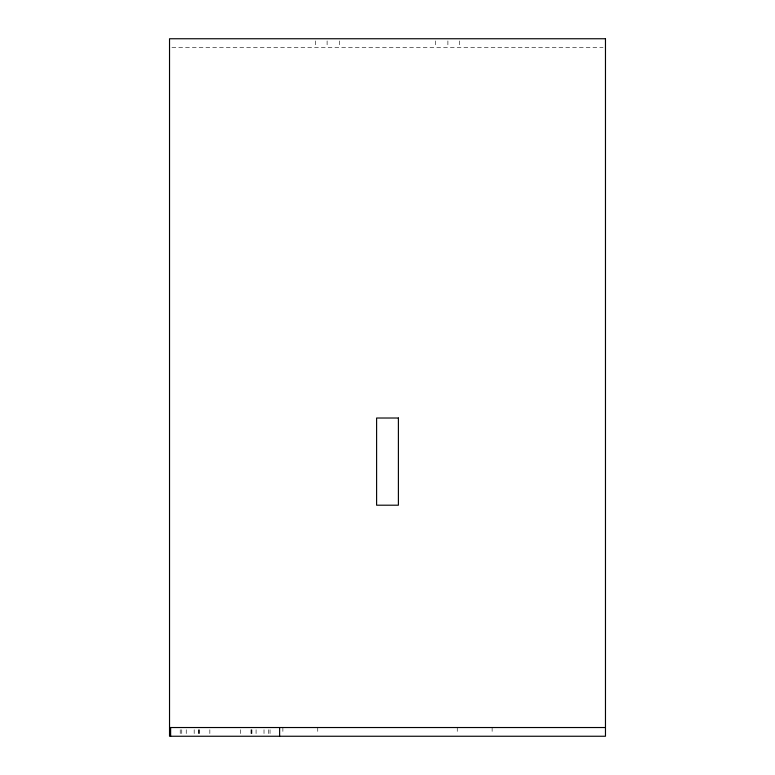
<?xml version="1.0" encoding="UTF-8"?>
<svg xmlns="http://www.w3.org/2000/svg" width="775" height="775" viewBox="0 0 775 775"><rect width="100%" height="100%" fill="white"/><g stroke="black" fill="none" stroke-linecap="round" stroke-linejoin="round"><path stroke-width="0.58" stroke-dasharray="3.88 2.91" d="M171.953 47.469L603.047 47.469M492.125 727.531L492.125 734.07M459.662 40.93L459.662 47.469M457.25 727.531L457.25 734.07M447.892 40.93L447.892 47.469M435.453 40.93L435.453 47.469M339.547 40.93L339.547 47.469M327.108 40.93L327.108 47.469M317.75 727.531L317.75 734.07M315.338 40.93L315.338 47.469M282.875 727.531L282.875 734.07M270.029 729.711L270.029 734.07M268.499 729.711L268.499 734.07M264.013 729.711L264.013 734.07M256.079 729.711L256.079 734.07M251.933 729.711L251.933 734.07M251.284 729.711L251.284 734.07M251.003 729.711L251.003 734.07M240.424 729.711L240.424 734.07M209.841 729.711L209.841 734.07M199.262 729.711L199.262 734.07M198.972 729.711L198.972 734.07M198.322 729.711L198.322 734.07M194.176 729.711L194.176 734.07M186.242 729.711L186.242 734.07M181.757 729.711L181.757 734.07M180.226 729.711L180.226 734.07"/><path stroke-width="1.16" d="M169.531 727.531L605.469 727.531M279.62 727.531L279.62 736.25M170.636 727.531L170.636 736.25M605.469 38.75L169.531 38.75L169.531 736.25L605.469 736.25L605.469 38.75M398.398 418.016L376.602 418.016L376.602 505.203L398.398 505.203L398.398 418.016"/></g></svg>
